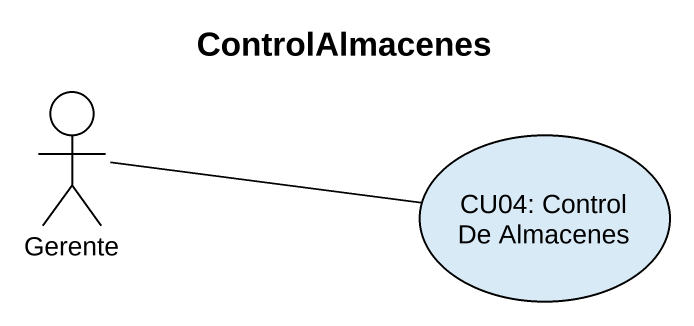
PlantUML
@startuml
title ControlAlmacenes
actor Gerente
usecase "CU04: Control De Almacenes" as CU04_Control_De_Almacenes
Gerente -right- CU04_Control_De_Almacenes
@enduml
